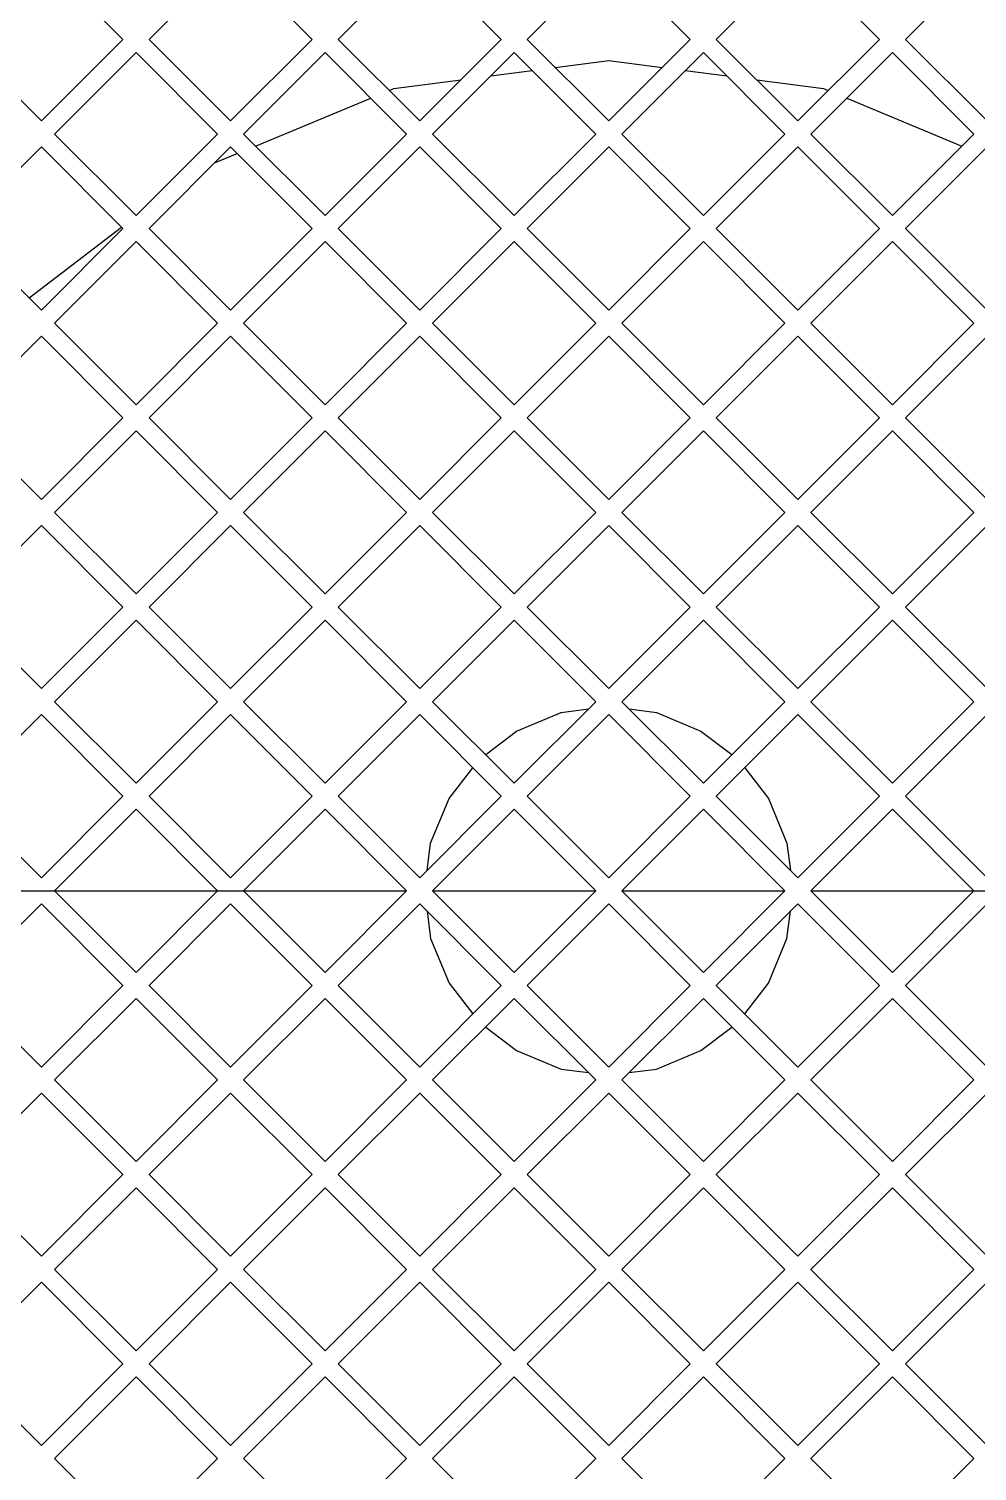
# Model space of a CAD drawing. Header units: inches. Extents: x 0 to 840, y -594 to 0.
# Drawn here: x 264.82 to 275.1, y -224.37 to -208.74 of the extents above; entities that cross this region are included whole.
import ezdxf

# ---------------------------------------------------------------- set-up
doc = ezdxf.new("R2010")
doc.units = ezdxf.units.IN
doc.header["$MEASUREMENT"] = 0

msp = doc.modelspace()

# ---------------------------------------------------------------- linework, layer by layer
at = {"color": 18, "true_color": 0x000000}
for p, q in [((264.954, -207.972), (265.838, -208.856)), ((264.954, -207.972), (265.838, -208.856)), ((266.122, -208.856), (267.004, -207.972)), ((266.122, -208.856), (267.004, -207.972)), ((267.004, -207.972), (267.888, -208.856)), ((267.004, -207.972), (267.888, -208.856)), ((268.172, -208.856), (269.056, -207.972)), ((268.172, -208.856), (269.056, -207.972)), ((269.056, -207.972), (269.94, -208.856)), ((269.056, -207.972), (269.94, -208.856)), ((270.222, -208.856), (271.106, -207.972)), ((270.222, -208.856), (271.106, -207.972)), ((271.106, -207.972), (271.99, -208.856)), ((271.106, -207.972), (271.99, -208.856)), ((272.272, -208.856), (273.156, -207.972)), ((272.272, -208.856), (273.156, -207.972)), ((273.156, -207.972), (274.04, -208.856)), ((273.156, -207.972), (274.04, -208.856)), ((274.324, -208.856), (275.208, -207.972)), ((274.324, -208.856), (275.208, -207.972)), ((264.07, -208.856), (264.954, -209.74)), ((264.07, -208.856), (264.954, -209.74)), ((264.954, -209.74), (265.838, -208.856)), ((264.954, -209.74), (265.838, -208.856)), ((266.122, -208.856), (267.004, -209.74)), ((266.122, -208.856), (267.004, -209.74)), ((267.004, -209.74), (267.888, -208.856)), ((267.004, -209.74), (267.888, -208.856)), ((268.172, -208.856), (269.056, -209.74)), ((268.172, -208.856), (269.056, -209.74)), ((269.056, -209.74), (269.94, -208.856)), ((269.056, -209.74), (269.94, -208.856)), ((270.222, -208.856), (271.106, -209.74)), ((270.222, -208.856), (271.106, -209.74)), ((271.106, -209.74), (271.99, -208.856)), ((271.106, -209.74), (271.99, -208.856)), ((272.272, -208.856), (273.156, -209.74)), ((272.272, -208.856), (273.156, -209.74)), ((273.156, -209.74), (274.04, -208.856)), ((273.156, -209.74), (274.04, -208.856)), ((274.324, -208.856), (275.208, -209.74)), ((274.324, -208.856), (275.208, -209.74)), ((265.096, -209.882), (265.98, -208.998)), ((265.096, -209.882), (265.98, -208.998)), ((265.98, -208.998), (266.864, -209.882)), ((265.98, -208.998), (266.864, -209.882)), ((267.146, -209.882), (268.03, -208.998)), ((267.146, -209.882), (268.03, -208.998)), ((268.03, -208.998), (268.914, -209.882)), ((268.03, -208.998), (268.914, -209.882)), ((269.196, -209.882), (270.08, -208.998)), ((269.196, -209.882), (270.08, -208.998)), ((270.08, -208.998), (270.964, -209.882)), ((270.08, -208.998), (270.964, -209.882)), ((270.526, -209.16), (271.106, -209.084)), ((270.526, -209.16), (271.106, -209.084)), ((271.106, -209.084), (271.686, -209.16)), ((271.106, -209.084), (271.686, -209.16)), ((271.248, -209.882), (272.132, -208.998)), ((271.248, -209.882), (272.132, -208.998)), ((272.132, -208.998), (273.016, -209.882)), ((272.132, -208.998), (273.016, -209.882)), ((273.298, -209.882), (274.182, -208.998)), ((273.298, -209.882), (274.182, -208.998)), ((274.182, -208.998), (275.066, -209.882)), ((274.182, -208.998), (275.066, -209.882)), ((268.776, -209.39), (269.5, -209.296)), ((268.776, -209.39), (269.5, -209.296)), ((269.826, -209.252), (270.276, -209.194)), ((269.826, -209.252), (270.276, -209.194)), ((271.936, -209.194), (272.386, -209.252)), ((271.936, -209.194), (272.386, -209.252)), ((272.712, -209.296), (273.436, -209.39)), ((272.712, -209.296), (273.436, -209.39)), ((268.726, -209.412), (268.776, -209.39)), ((268.726, -209.412), (268.776, -209.39)), ((273.436, -209.39), (273.486, -209.412)), ((273.436, -209.39), (273.486, -209.412)), ((267.276, -210.012), (268.526, -209.494)), ((267.276, -210.012), (268.526, -209.494)), ((273.686, -209.494), (274.936, -210.012)), ((273.686, -209.494), (274.936, -210.012)), ((265.096, -209.882), (265.98, -210.766)), ((265.096, -209.882), (265.98, -210.766)), ((265.98, -210.766), (266.864, -209.882)), ((265.98, -210.766), (266.864, -209.882)), ((267.146, -209.882), (268.03, -210.766)), ((267.146, -209.882), (268.03, -210.766)), ((268.03, -210.766), (268.914, -209.882)), ((268.03, -210.766), (268.914, -209.882)), ((269.196, -209.882), (270.08, -210.766)), ((269.196, -209.882), (270.08, -210.766)), ((270.08, -210.766), (270.964, -209.882)), ((270.08, -210.766), (270.964, -209.882)), ((271.248, -209.882), (272.132, -210.766)), ((271.248, -209.882), (272.132, -210.766)), ((272.132, -210.766), (273.016, -209.882)), ((272.132, -210.766), (273.016, -209.882)), ((273.298, -209.882), (274.182, -210.766)), ((273.298, -209.882), (274.182, -210.766)), ((274.182, -210.766), (275.066, -209.882)), ((274.182, -210.766), (275.066, -209.882)), ((264.07, -210.906), (264.954, -210.022)), ((264.07, -210.906), (264.954, -210.022)), ((264.954, -210.022), (265.838, -210.906)), ((264.954, -210.022), (265.838, -210.906)), ((266.122, -210.906), (267.004, -210.022)), ((266.122, -210.906), (267.004, -210.022)), ((267.004, -210.022), (267.888, -210.906)), ((267.004, -210.022), (267.888, -210.906)), ((268.172, -210.906), (269.056, -210.022)), ((268.172, -210.906), (269.056, -210.022)), ((269.056, -210.022), (269.94, -210.906)), ((269.056, -210.022), (269.94, -210.906)), ((270.222, -210.906), (271.106, -210.022)), ((270.222, -210.906), (271.106, -210.022)), ((271.106, -210.022), (271.99, -210.906)), ((271.106, -210.022), (271.99, -210.906)), ((272.272, -210.906), (273.156, -210.022)), ((272.272, -210.906), (273.156, -210.022)), ((273.156, -210.022), (274.04, -210.906)), ((273.156, -210.022), (274.04, -210.906)), ((274.324, -210.906), (275.208, -210.022)), ((274.324, -210.906), (275.208, -210.022)), ((266.832, -210.196), (267.076, -210.094)), ((266.832, -210.196), (267.076, -210.094)), ((264.07, -210.906), (264.954, -211.79)), ((264.07, -210.906), (264.954, -211.79)), ((264.822, -211.658), (265.822, -210.89)), ((264.822, -211.658), (265.822, -210.89)), ((264.954, -211.79), (265.838, -210.906)), ((264.954, -211.79), (265.838, -210.906)), ((266.122, -210.906), (267.004, -211.79)), ((266.122, -210.906), (267.004, -211.79)), ((267.004, -211.79), (267.888, -210.906)), ((267.004, -211.79), (267.888, -210.906)), ((268.172, -210.906), (269.056, -211.79)), ((268.172, -210.906), (269.056, -211.79)), ((269.056, -211.79), (269.94, -210.906)), ((269.056, -211.79), (269.94, -210.906)), ((270.222, -210.906), (271.106, -211.79)), ((270.222, -210.906), (271.106, -211.79)), ((271.106, -211.79), (271.99, -210.906)), ((271.106, -211.79), (271.99, -210.906)), ((272.272, -210.906), (273.156, -211.79)), ((272.272, -210.906), (273.156, -211.79)), ((273.156, -211.79), (274.04, -210.906)), ((273.156, -211.79), (274.04, -210.906)), ((274.324, -210.906), (275.208, -211.79)), ((274.324, -210.906), (275.208, -211.79)), ((265.096, -211.932), (265.98, -211.048)), ((265.096, -211.932), (265.98, -211.048)), ((265.98, -211.048), (266.864, -211.932)), ((265.98, -211.048), (266.864, -211.932)), ((267.146, -211.932), (268.03, -211.048)), ((267.146, -211.932), (268.03, -211.048)), ((268.03, -211.048), (268.914, -211.932)), ((268.03, -211.048), (268.914, -211.932)), ((269.196, -211.932), (270.08, -211.048)), ((269.196, -211.932), (270.08, -211.048)), ((270.08, -211.048), (270.964, -211.932)), ((270.08, -211.048), (270.964, -211.932)), ((271.248, -211.932), (272.132, -211.048)), ((271.248, -211.932), (272.132, -211.048)), ((272.132, -211.048), (273.016, -211.932)), ((272.132, -211.048), (273.016, -211.932)), ((273.298, -211.932), (274.182, -211.048)), ((273.298, -211.932), (274.182, -211.048)), ((274.182, -211.048), (275.066, -211.932)), ((274.182, -211.048), (275.066, -211.932)), ((265.096, -211.932), (265.98, -212.816)), ((265.096, -211.932), (265.98, -212.816)), ((265.98, -212.816), (266.864, -211.932)), ((265.98, -212.816), (266.864, -211.932)), ((267.146, -211.932), (268.03, -212.816)), ((267.146, -211.932), (268.03, -212.816)), ((268.03, -212.816), (268.914, -211.932)), ((268.03, -212.816), (268.914, -211.932)), ((269.196, -211.932), (270.08, -212.816)), ((269.196, -211.932), (270.08, -212.816)), ((270.08, -212.816), (270.964, -211.932)), ((270.08, -212.816), (270.964, -211.932)), ((271.248, -211.932), (272.132, -212.816)), ((271.248, -211.932), (272.132, -212.816)), ((272.132, -212.816), (273.016, -211.932)), ((272.132, -212.816), (273.016, -211.932)), ((273.298, -211.932), (274.182, -212.816)), ((273.298, -211.932), (274.182, -212.816)), ((274.182, -212.816), (275.066, -211.932)), ((274.182, -212.816), (275.066, -211.932)), ((264.07, -212.958), (264.954, -212.074)), ((264.07, -212.958), (264.954, -212.074)), ((264.954, -212.074), (265.838, -212.958)), ((264.954, -212.074), (265.838, -212.958)), ((266.122, -212.958), (267.004, -212.074)), ((266.122, -212.958), (267.004, -212.074)), ((267.004, -212.074), (267.888, -212.958)), ((267.004, -212.074), (267.888, -212.958)), ((268.172, -212.958), (269.056, -212.074)), ((268.172, -212.958), (269.056, -212.074)), ((269.056, -212.074), (269.94, -212.958)), ((269.056, -212.074), (269.94, -212.958)), ((270.222, -212.958), (271.106, -212.074)), ((270.222, -212.958), (271.106, -212.074)), ((271.106, -212.074), (271.99, -212.958)), ((271.106, -212.074), (271.99, -212.958)), ((272.272, -212.958), (273.156, -212.074)), ((272.272, -212.958), (273.156, -212.074)), ((273.156, -212.074), (274.04, -212.958)), ((273.156, -212.074), (274.04, -212.958)), ((274.324, -212.958), (275.208, -212.074)), ((274.324, -212.958), (275.208, -212.074)), ((264.07, -212.958), (264.954, -213.842)), ((264.07, -212.958), (264.954, -213.842)), ((264.954, -213.842), (265.838, -212.958)), ((264.954, -213.842), (265.838, -212.958)), ((266.122, -212.958), (267.004, -213.842)), ((266.122, -212.958), (267.004, -213.842)), ((267.004, -213.842), (267.888, -212.958)), ((267.004, -213.842), (267.888, -212.958)), ((268.172, -212.958), (269.056, -213.842)), ((268.172, -212.958), (269.056, -213.842)), ((269.056, -213.842), (269.94, -212.958)), ((269.056, -213.842), (269.94, -212.958)), ((270.222, -212.958), (271.106, -213.842)), ((270.222, -212.958), (271.106, -213.842)), ((271.106, -213.842), (271.99, -212.958)), ((271.106, -213.842), (271.99, -212.958)), ((272.272, -212.958), (273.156, -213.842)), ((272.272, -212.958), (273.156, -213.842)), ((273.156, -213.842), (274.04, -212.958)), ((273.156, -213.842), (274.04, -212.958)), ((274.324, -212.958), (275.208, -213.842)), ((274.324, -212.958), (275.208, -213.842)), ((265.096, -213.982), (265.98, -213.098)), ((265.096, -213.982), (265.98, -213.098)), ((265.98, -213.098), (266.864, -213.982)), ((265.98, -213.098), (266.864, -213.982)), ((267.146, -213.982), (268.03, -213.098)), ((267.146, -213.982), (268.03, -213.098)), ((268.03, -213.098), (268.914, -213.982)), ((268.03, -213.098), (268.914, -213.982)), ((269.196, -213.982), (270.08, -213.098)), ((269.196, -213.982), (270.08, -213.098)), ((270.08, -213.098), (270.964, -213.982)), ((270.08, -213.098), (270.964, -213.982)), ((271.248, -213.982), (272.132, -213.098)), ((271.248, -213.982), (272.132, -213.098)), ((272.132, -213.098), (273.016, -213.982)), ((272.132, -213.098), (273.016, -213.982)), ((273.298, -213.982), (274.182, -213.098)), ((273.298, -213.982), (274.182, -213.098)), ((274.182, -213.098), (275.066, -213.982)), ((274.182, -213.098), (275.066, -213.982)), ((265.096, -213.982), (265.98, -214.866)), ((265.096, -213.982), (265.98, -214.866)), ((265.98, -214.866), (266.864, -213.982)), ((265.98, -214.866), (266.864, -213.982)), ((267.146, -213.982), (268.03, -214.866)), ((267.146, -213.982), (268.03, -214.866)), ((268.03, -214.866), (268.914, -213.982)), ((268.03, -214.866), (268.914, -213.982)), ((269.196, -213.982), (270.08, -214.866)), ((269.196, -213.982), (270.08, -214.866)), ((270.08, -214.866), (270.964, -213.982)), ((270.08, -214.866), (270.964, -213.982)), ((271.248, -213.982), (272.132, -214.866)), ((271.248, -213.982), (272.132, -214.866)), ((272.132, -214.866), (273.016, -213.982)), ((272.132, -214.866), (273.016, -213.982)), ((273.298, -213.982), (274.182, -214.866)), ((273.298, -213.982), (274.182, -214.866)), ((274.182, -214.866), (275.066, -213.982)), ((274.182, -214.866), (275.066, -213.982)), ((264.07, -215.008), (264.954, -214.124)), ((264.07, -215.008), (264.954, -214.124)), ((264.954, -214.124), (265.838, -215.008)), ((264.954, -214.124), (265.838, -215.008)), ((266.122, -215.008), (267.004, -214.124)), ((266.122, -215.008), (267.004, -214.124)), ((267.004, -214.124), (267.888, -215.008)), ((267.004, -214.124), (267.888, -215.008)), ((268.172, -215.008), (269.056, -214.124)), ((268.172, -215.008), (269.056, -214.124)), ((269.056, -214.124), (269.94, -215.008)), ((269.056, -214.124), (269.94, -215.008)), ((270.222, -215.008), (271.106, -214.124)), ((270.222, -215.008), (271.106, -214.124)), ((271.106, -214.124), (271.99, -215.008)), ((271.106, -214.124), (271.99, -215.008)), ((272.272, -215.008), (273.156, -214.124)), ((272.272, -215.008), (273.156, -214.124)), ((273.156, -214.124), (274.04, -215.008)), ((273.156, -214.124), (274.04, -215.008)), ((274.324, -215.008), (275.208, -214.124)), ((274.324, -215.008), (275.208, -214.124)), ((264.07, -215.008), (264.954, -215.892)), ((264.07, -215.008), (264.954, -215.892)), ((264.954, -215.892), (265.838, -215.008)), ((264.954, -215.892), (265.838, -215.008)), ((266.122, -215.008), (267.004, -215.892)), ((266.122, -215.008), (267.004, -215.892)), ((267.004, -215.892), (267.888, -215.008)), ((267.004, -215.892), (267.888, -215.008)), ((268.172, -215.008), (269.056, -215.892)), ((268.172, -215.008), (269.056, -215.892)), ((269.056, -215.892), (269.94, -215.008)), ((269.056, -215.892), (269.94, -215.008)), ((270.222, -215.008), (271.106, -215.892)), ((270.222, -215.008), (271.106, -215.892)), ((271.106, -215.892), (271.99, -215.008)), ((271.106, -215.892), (271.99, -215.008)), ((272.272, -215.008), (273.156, -215.892)), ((272.272, -215.008), (273.156, -215.892)), ((273.156, -215.892), (274.04, -215.008)), ((273.156, -215.892), (274.04, -215.008)), ((274.324, -215.008), (275.208, -215.892)), ((274.324, -215.008), (275.208, -215.892)), ((265.096, -216.034), (265.98, -215.15)), ((265.096, -216.034), (265.98, -215.15)), ((265.98, -215.15), (266.864, -216.034)), ((265.98, -215.15), (266.864, -216.034)), ((267.146, -216.034), (268.03, -215.15)), ((267.146, -216.034), (268.03, -215.15)), ((268.03, -215.15), (268.914, -216.034)), ((268.03, -215.15), (268.914, -216.034)), ((269.196, -216.034), (270.08, -215.15)), ((269.196, -216.034), (270.08, -215.15)), ((270.08, -215.15), (270.964, -216.034)), ((270.08, -215.15), (270.964, -216.034)), ((271.248, -216.034), (272.132, -215.15)), ((271.248, -216.034), (272.132, -215.15)), ((272.132, -215.15), (273.016, -216.034)), ((272.132, -215.15), (273.016, -216.034)), ((273.298, -216.034), (274.182, -215.15)), ((273.298, -216.034), (274.182, -215.15)), ((274.182, -215.15), (275.066, -216.034)), ((274.182, -215.15), (275.066, -216.034)), ((264.07, -217.058), (264.954, -216.174)), ((264.07, -217.058), (264.954, -216.174)), ((264.954, -216.174), (265.838, -217.058)), ((264.954, -216.174), (265.838, -217.058)), ((265.096, -216.034), (265.98, -216.918)), ((265.096, -216.034), (265.98, -216.918)), ((265.98, -216.918), (266.864, -216.034)), ((265.98, -216.918), (266.864, -216.034)), ((266.122, -217.058), (267.004, -216.174)), ((266.122, -217.058), (267.004, -216.174)), ((267.004, -216.174), (267.888, -217.058)), ((267.004, -216.174), (267.888, -217.058)), ((267.146, -216.034), (268.03, -216.918)), ((267.146, -216.034), (268.03, -216.918)), ((268.03, -216.918), (268.914, -216.034)), ((268.03, -216.918), (268.914, -216.034)), ((268.172, -217.058), (269.056, -216.174)), ((268.172, -217.058), (269.056, -216.174)), ((269.056, -216.174), (269.94, -217.058)), ((269.056, -216.174), (269.94, -217.058)), ((269.196, -216.034), (270.08, -216.918)), ((269.196, -216.034), (270.08, -216.918)), ((270.08, -216.918), (270.964, -216.034)), ((270.08, -216.918), (270.964, -216.034)), ((270.106, -216.352), (270.588, -216.152)), ((270.106, -216.352), (270.588, -216.152)), ((270.222, -217.058), (271.106, -216.174)), ((270.222, -217.058), (271.106, -216.174)), ((270.588, -216.152), (270.886, -216.112)), ((270.588, -216.152), (270.886, -216.112)), ((271.106, -216.174), (271.99, -217.058)), ((271.106, -216.174), (271.99, -217.058)), ((271.248, -216.034), (272.132, -216.918)), ((271.248, -216.034), (272.132, -216.918)), ((271.328, -216.112), (271.624, -216.152)), ((271.328, -216.112), (271.624, -216.152)), ((271.624, -216.152), (272.106, -216.352)), ((271.624, -216.152), (272.106, -216.352)), ((272.132, -216.918), (273.016, -216.034)), ((272.132, -216.918), (273.016, -216.034)), ((272.272, -217.058), (273.156, -216.174)), ((272.272, -217.058), (273.156, -216.174)), ((273.156, -216.174), (274.04, -217.058)), ((273.156, -216.174), (274.04, -217.058)), ((273.298, -216.034), (274.182, -216.918)), ((273.298, -216.034), (274.182, -216.918)), ((274.182, -216.918), (275.066, -216.034)), ((274.182, -216.918), (275.066, -216.034)), ((274.324, -217.058), (275.208, -216.174)), ((274.324, -217.058), (275.208, -216.174)), ((269.772, -216.608), (270.106, -216.352)), ((269.772, -216.608), (270.106, -216.352)), ((272.106, -216.352), (272.44, -216.608)), ((272.106, -216.352), (272.44, -216.608)), ((269.374, -217.084), (269.63, -216.75)), ((269.374, -217.084), (269.63, -216.75)), ((272.582, -216.75), (272.838, -217.084)), ((272.582, -216.75), (272.838, -217.084)), ((264.07, -217.058), (264.954, -217.942)), ((264.07, -217.058), (264.954, -217.942)), ((264.954, -217.942), (265.838, -217.058)), ((264.954, -217.942), (265.838, -217.058)), ((266.122, -217.058), (267.004, -217.942)), ((266.122, -217.058), (267.004, -217.942)), ((267.004, -217.942), (267.888, -217.058)), ((267.004, -217.942), (267.888, -217.058)), ((268.172, -217.058), (269.056, -217.942)), ((268.172, -217.058), (269.056, -217.942)), ((269.056, -217.942), (269.94, -217.058)), ((269.056, -217.942), (269.94, -217.058)), ((269.174, -217.566), (269.374, -217.084)), ((269.174, -217.566), (269.374, -217.084)), ((270.222, -217.058), (271.106, -217.942)), ((270.222, -217.058), (271.106, -217.942)), ((271.106, -217.942), (271.99, -217.058)), ((271.106, -217.942), (271.99, -217.058)), ((272.272, -217.058), (273.156, -217.942)), ((272.272, -217.058), (273.156, -217.942)), ((272.838, -217.084), (273.038, -217.566)), ((272.838, -217.084), (273.038, -217.566)), ((273.156, -217.942), (274.04, -217.058)), ((273.156, -217.942), (274.04, -217.058)), ((274.324, -217.058), (275.208, -217.942)), ((274.324, -217.058), (275.208, -217.942)), ((265.096, -218.084), (265.98, -217.2)), ((265.096, -218.084), (265.98, -217.2)), ((265.98, -217.2), (266.864, -218.084)), ((265.98, -217.2), (266.864, -218.084)), ((267.146, -218.084), (268.03, -217.2)), ((267.146, -218.084), (268.03, -217.2)), ((268.03, -217.2), (268.914, -218.084)), ((268.03, -217.2), (268.914, -218.084)), ((269.196, -218.084), (270.08, -217.2)), ((269.196, -218.084), (270.08, -217.2)), ((270.08, -217.2), (270.964, -218.084)), ((270.08, -217.2), (270.964, -218.084)), ((271.248, -218.084), (272.132, -217.2)), ((271.248, -218.084), (272.132, -217.2)), ((272.132, -217.2), (273.016, -218.084)), ((272.132, -217.2), (273.016, -218.084)), ((273.298, -218.084), (274.182, -217.2)), ((273.298, -218.084), (274.182, -217.2)), ((274.182, -217.2), (275.066, -218.084)), ((274.182, -217.2), (275.066, -218.084)), ((269.136, -217.862), (269.174, -217.566)), ((269.136, -217.862), (269.174, -217.566)), ((273.038, -217.566), (273.078, -217.862)), ((273.038, -217.566), (273.078, -217.862)), ((262.106, -218.084), (268.914, -218.084)), ((262.106, -218.084), (268.914, -218.084)), ((265.096, -218.084), (265.98, -218.968)), ((265.096, -218.084), (265.98, -218.968)), ((265.98, -218.968), (266.864, -218.084)), ((265.98, -218.968), (266.864, -218.084)), ((267.146, -218.084), (268.03, -218.968)), ((267.146, -218.084), (268.03, -218.968)), ((268.03, -218.968), (268.914, -218.084)), ((268.03, -218.968), (268.914, -218.084)), ((269.196, -218.084), (270.08, -218.968)), ((269.196, -218.084), (269.666, -218.084)), ((269.196, -218.084), (270.08, -218.968)), ((269.196, -218.084), (269.666, -218.084)), ((269.666, -218.084), (270.346, -218.084)), ((269.666, -218.084), (270.346, -218.084)), ((270.08, -218.968), (270.964, -218.084)), ((270.08, -218.968), (270.964, -218.084)), ((270.346, -218.084), (270.964, -218.084)), ((270.346, -218.084), (270.964, -218.084)), ((271.248, -218.084), (272.132, -218.968)), ((271.248, -218.084), (271.866, -218.084)), ((271.248, -218.084), (272.132, -218.968)), ((271.248, -218.084), (271.866, -218.084)), ((271.866, -218.084), (272.546, -218.084)), ((271.866, -218.084), (272.546, -218.084)), ((272.132, -218.968), (273.016, -218.084)), ((272.132, -218.968), (273.016, -218.084)), ((272.546, -218.084), (273.016, -218.084)), ((272.546, -218.084), (273.016, -218.084)), ((273.298, -218.084), (274.182, -218.968)), ((273.298, -218.084), (280.106, -218.084)), ((273.298, -218.084), (274.182, -218.968)), ((273.298, -218.084), (280.106, -218.084)), ((274.182, -218.968), (275.066, -218.084)), ((274.182, -218.968), (275.066, -218.084)), ((264.07, -219.11), (264.954, -218.226)), ((264.07, -219.11), (264.954, -218.226)), ((264.954, -218.226), (265.838, -219.11)), ((264.954, -218.226), (265.838, -219.11)), ((266.122, -219.11), (267.004, -218.226)), ((266.122, -219.11), (267.004, -218.226)), ((267.004, -218.226), (267.888, -219.11)), ((267.004, -218.226), (267.888, -219.11)), ((268.172, -219.11), (269.056, -218.226)), ((268.172, -219.11), (269.056, -218.226)), ((269.056, -218.226), (269.94, -219.11)), ((269.056, -218.226), (269.94, -219.11)), ((269.136, -218.304), (269.174, -218.602)), ((269.136, -218.304), (269.174, -218.602)), ((270.222, -219.11), (271.106, -218.226)), ((270.222, -219.11), (271.106, -218.226)), ((271.106, -218.226), (271.99, -219.11)), ((271.106, -218.226), (271.99, -219.11)), ((272.272, -219.11), (273.156, -218.226)), ((272.272, -219.11), (273.156, -218.226)), ((273.038, -218.602), (273.078, -218.304)), ((273.038, -218.602), (273.078, -218.304)), ((273.156, -218.226), (274.04, -219.11)), ((273.156, -218.226), (274.04, -219.11)), ((274.324, -219.11), (275.208, -218.226)), ((274.324, -219.11), (275.208, -218.226)), ((269.174, -218.602), (269.374, -219.084)), ((269.174, -218.602), (269.374, -219.084)), ((272.838, -219.084), (273.038, -218.602)), ((272.838, -219.084), (273.038, -218.602)), ((264.07, -219.11), (264.954, -219.994)), ((264.07, -219.11), (264.954, -219.994)), ((264.954, -219.994), (265.838, -219.11)), ((264.954, -219.994), (265.838, -219.11)), ((266.122, -219.11), (267.004, -219.994)), ((266.122, -219.11), (267.004, -219.994)), ((267.004, -219.994), (267.888, -219.11)), ((267.004, -219.994), (267.888, -219.11)), ((268.172, -219.11), (269.056, -219.994)), ((268.172, -219.11), (269.056, -219.994)), ((269.056, -219.994), (269.94, -219.11)), ((269.056, -219.994), (269.94, -219.11)), ((269.374, -219.084), (269.63, -219.418)), ((269.374, -219.084), (269.63, -219.418)), ((270.222, -219.11), (271.106, -219.994)), ((270.222, -219.11), (271.106, -219.994)), ((271.106, -219.994), (271.99, -219.11)), ((271.106, -219.994), (271.99, -219.11)), ((272.272, -219.11), (273.156, -219.994)), ((272.272, -219.11), (273.156, -219.994)), ((272.582, -219.418), (272.838, -219.084)), ((272.582, -219.418), (272.838, -219.084)), ((273.156, -219.994), (274.04, -219.11)), ((273.156, -219.994), (274.04, -219.11)), ((274.324, -219.11), (275.208, -219.994)), ((274.324, -219.11), (275.208, -219.994)), ((265.096, -220.134), (265.98, -219.25)), ((265.096, -220.134), (265.98, -219.25)), ((265.98, -219.25), (266.864, -220.134)), ((265.98, -219.25), (266.864, -220.134)), ((267.146, -220.134), (268.03, -219.25)), ((267.146, -220.134), (268.03, -219.25)), ((268.03, -219.25), (268.914, -220.134)), ((268.03, -219.25), (268.914, -220.134)), ((269.196, -220.134), (270.08, -219.25)), ((269.196, -220.134), (270.08, -219.25)), ((270.08, -219.25), (270.964, -220.134)), ((270.08, -219.25), (270.964, -220.134)), ((271.248, -220.134), (272.132, -219.25)), ((271.248, -220.134), (272.132, -219.25)), ((272.132, -219.25), (273.016, -220.134)), ((272.132, -219.25), (273.016, -220.134)), ((273.298, -220.134), (274.182, -219.25)), ((273.298, -220.134), (274.182, -219.25)), ((274.182, -219.25), (275.066, -220.134)), ((274.182, -219.25), (275.066, -220.134)), ((269.772, -219.56), (270.106, -219.816)), ((269.772, -219.56), (270.106, -219.816)), ((272.106, -219.816), (272.44, -219.56)), ((272.106, -219.816), (272.44, -219.56)), ((270.106, -219.816), (270.588, -220.016)), ((270.106, -219.816), (270.588, -220.016)), ((271.624, -220.016), (272.106, -219.816)), ((271.624, -220.016), (272.106, -219.816)), ((270.588, -220.016), (270.886, -220.054)), ((270.588, -220.016), (270.886, -220.054)), ((271.328, -220.054), (271.624, -220.016)), ((271.328, -220.054), (271.624, -220.016)), ((265.096, -220.134), (265.98, -221.018)), ((265.096, -220.134), (265.98, -221.018)), ((265.98, -221.018), (266.864, -220.134)), ((265.98, -221.018), (266.864, -220.134)), ((267.146, -220.134), (268.03, -221.018)), ((267.146, -220.134), (268.03, -221.018)), ((268.03, -221.018), (268.914, -220.134)), ((268.03, -221.018), (268.914, -220.134)), ((269.196, -220.134), (270.08, -221.018)), ((269.196, -220.134), (270.08, -221.018)), ((270.08, -221.018), (270.964, -220.134)), ((270.08, -221.018), (270.964, -220.134)), ((271.248, -220.134), (272.132, -221.018)), ((271.248, -220.134), (272.132, -221.018)), ((272.132, -221.018), (273.016, -220.134)), ((272.132, -221.018), (273.016, -220.134)), ((273.298, -220.134), (274.182, -221.018)), ((273.298, -220.134), (274.182, -221.018)), ((274.182, -221.018), (275.066, -220.134)), ((274.182, -221.018), (275.066, -220.134)), ((264.07, -221.16), (264.954, -220.276)), ((264.07, -221.16), (264.954, -220.276)), ((264.954, -220.276), (265.838, -221.16)), ((264.954, -220.276), (265.838, -221.16)), ((266.122, -221.16), (267.004, -220.276)), ((266.122, -221.16), (267.004, -220.276)), ((267.004, -220.276), (267.888, -221.16)), ((267.004, -220.276), (267.888, -221.16)), ((268.172, -221.16), (269.056, -220.276)), ((268.172, -221.16), (269.056, -220.276)), ((269.056, -220.276), (269.94, -221.16)), ((269.056, -220.276), (269.94, -221.16)), ((270.222, -221.16), (271.106, -220.276)), ((270.222, -221.16), (271.106, -220.276)), ((271.106, -220.276), (271.99, -221.16)), ((271.106, -220.276), (271.99, -221.16)), ((272.272, -221.16), (273.156, -220.276)), ((272.272, -221.16), (273.156, -220.276)), ((273.156, -220.276), (274.04, -221.16)), ((273.156, -220.276), (274.04, -221.16)), ((274.324, -221.16), (275.208, -220.276)), ((274.324, -221.16), (275.208, -220.276)), ((264.07, -221.16), (264.954, -222.044)), ((264.07, -221.16), (264.954, -222.044)), ((264.954, -222.044), (265.838, -221.16)), ((264.954, -222.044), (265.838, -221.16)), ((266.122, -221.16), (267.004, -222.044)), ((266.122, -221.16), (267.004, -222.044)), ((267.004, -222.044), (267.888, -221.16)), ((267.004, -222.044), (267.888, -221.16)), ((268.172, -221.16), (269.056, -222.044)), ((268.172, -221.16), (269.056, -222.044)), ((269.056, -222.044), (269.94, -221.16)), ((269.056, -222.044), (269.94, -221.16)), ((270.222, -221.16), (271.106, -222.044)), ((270.222, -221.16), (271.106, -222.044)), ((271.106, -222.044), (271.99, -221.16)), ((271.106, -222.044), (271.99, -221.16)), ((272.272, -221.16), (273.156, -222.044)), ((272.272, -221.16), (273.156, -222.044)), ((273.156, -222.044), (274.04, -221.16)), ((273.156, -222.044), (274.04, -221.16)), ((274.324, -221.16), (275.208, -222.044)), ((274.324, -221.16), (275.208, -222.044)), ((265.096, -222.186), (265.98, -221.302)), ((265.096, -222.186), (265.98, -221.302)), ((265.98, -221.302), (266.864, -222.186)), ((265.98, -221.302), (266.864, -222.186)), ((267.146, -222.186), (268.03, -221.302)), ((267.146, -222.186), (268.03, -221.302)), ((268.03, -221.302), (268.914, -222.186)), ((268.03, -221.302), (268.914, -222.186)), ((269.196, -222.186), (270.08, -221.302)), ((269.196, -222.186), (270.08, -221.302)), ((270.08, -221.302), (270.964, -222.186)), ((270.08, -221.302), (270.964, -222.186)), ((271.248, -222.186), (272.132, -221.302)), ((271.248, -222.186), (272.132, -221.302)), ((272.132, -221.302), (273.016, -222.186)), ((272.132, -221.302), (273.016, -222.186)), ((273.298, -222.186), (274.182, -221.302)), ((273.298, -222.186), (274.182, -221.302)), ((274.182, -221.302), (275.066, -222.186)), ((274.182, -221.302), (275.066, -222.186)), ((265.096, -222.186), (265.98, -223.068)), ((265.096, -222.186), (265.98, -223.068)), ((265.98, -223.068), (266.864, -222.186)), ((265.98, -223.068), (266.864, -222.186)), ((267.146, -222.186), (268.03, -223.068)), ((267.146, -222.186), (268.03, -223.068)), ((268.03, -223.068), (268.914, -222.186)), ((268.03, -223.068), (268.914, -222.186)), ((269.196, -222.186), (270.08, -223.068)), ((269.196, -222.186), (270.08, -223.068)), ((270.08, -223.068), (270.964, -222.186)), ((270.08, -223.068), (270.964, -222.186)), ((271.248, -222.186), (272.132, -223.068)), ((271.248, -222.186), (272.132, -223.068)), ((272.132, -223.068), (273.016, -222.186)), ((272.132, -223.068), (273.016, -222.186)), ((273.298, -222.186), (274.182, -223.068)), ((273.298, -222.186), (274.182, -223.068)), ((274.182, -223.068), (275.066, -222.186)), ((274.182, -223.068), (275.066, -222.186)), ((264.07, -223.21), (264.954, -222.326)), ((264.07, -223.21), (264.954, -222.326)), ((264.954, -222.326), (265.838, -223.21)), ((264.954, -222.326), (265.838, -223.21)), ((266.122, -223.21), (267.004, -222.326)), ((266.122, -223.21), (267.004, -222.326)), ((267.004, -222.326), (267.888, -223.21)), ((267.004, -222.326), (267.888, -223.21)), ((268.172, -223.21), (269.056, -222.326)), ((268.172, -223.21), (269.056, -222.326)), ((269.056, -222.326), (269.94, -223.21)), ((269.056, -222.326), (269.94, -223.21)), ((270.222, -223.21), (271.106, -222.326)), ((270.222, -223.21), (271.106, -222.326)), ((271.106, -222.326), (271.99, -223.21)), ((271.106, -222.326), (271.99, -223.21)), ((272.272, -223.21), (273.156, -222.326)), ((272.272, -223.21), (273.156, -222.326)), ((273.156, -222.326), (274.04, -223.21)), ((273.156, -222.326), (274.04, -223.21)), ((274.324, -223.21), (275.208, -222.326)), ((274.324, -223.21), (275.208, -222.326)), ((264.07, -223.21), (264.954, -224.094)), ((264.07, -223.21), (264.954, -224.094)), ((264.954, -224.094), (265.838, -223.21)), ((264.954, -224.094), (265.838, -223.21)), ((266.122, -223.21), (267.004, -224.094)), ((266.122, -223.21), (267.004, -224.094)), ((267.004, -224.094), (267.888, -223.21)), ((267.004, -224.094), (267.888, -223.21)), ((268.172, -223.21), (269.056, -224.094)), ((268.172, -223.21), (269.056, -224.094)), ((269.056, -224.094), (269.94, -223.21)), ((269.056, -224.094), (269.94, -223.21)), ((270.222, -223.21), (271.106, -224.094)), ((270.222, -223.21), (271.106, -224.094)), ((271.106, -224.094), (271.99, -223.21)), ((271.106, -224.094), (271.99, -223.21)), ((272.272, -223.21), (273.156, -224.094)), ((272.272, -223.21), (273.156, -224.094)), ((273.156, -224.094), (274.04, -223.21)), ((273.156, -224.094), (274.04, -223.21)), ((274.324, -223.21), (275.208, -224.094)), ((274.324, -223.21), (275.208, -224.094)), ((265.096, -224.236), (265.98, -223.352)), ((265.096, -224.236), (265.98, -223.352)), ((265.98, -223.352), (266.864, -224.236)), ((265.98, -223.352), (266.864, -224.236)), ((267.146, -224.236), (268.03, -223.352)), ((267.146, -224.236), (268.03, -223.352)), ((268.03, -223.352), (268.914, -224.236)), ((268.03, -223.352), (268.914, -224.236)), ((269.196, -224.236), (270.08, -223.352)), ((269.196, -224.236), (270.08, -223.352)), ((270.08, -223.352), (270.964, -224.236)), ((270.08, -223.352), (270.964, -224.236)), ((271.248, -224.236), (272.132, -223.352)), ((271.248, -224.236), (272.132, -223.352)), ((272.132, -223.352), (273.016, -224.236)), ((272.132, -223.352), (273.016, -224.236)), ((273.298, -224.236), (274.182, -223.352)), ((273.298, -224.236), (274.182, -223.352)), ((274.182, -223.352), (275.066, -224.236)), ((274.182, -223.352), (275.066, -224.236)), ((265.096, -224.236), (265.98, -225.12)), ((265.096, -224.236), (265.98, -225.12)), ((265.98, -225.12), (266.864, -224.236)), ((265.98, -225.12), (266.864, -224.236)), ((267.146, -224.236), (268.03, -225.12)), ((267.146, -224.236), (268.03, -225.12)), ((268.03, -225.12), (268.914, -224.236)), ((268.03, -225.12), (268.914, -224.236)), ((269.196, -224.236), (270.08, -225.12)), ((269.196, -224.236), (270.08, -225.12)), ((270.08, -225.12), (270.964, -224.236)), ((270.08, -225.12), (270.964, -224.236)), ((271.248, -224.236), (272.132, -225.12)), ((271.248, -224.236), (272.132, -225.12)), ((272.132, -225.12), (273.016, -224.236)), ((272.132, -225.12), (273.016, -224.236)), ((273.298, -224.236), (274.182, -225.12)), ((273.298, -224.236), (274.182, -225.12)), ((274.182, -225.12), (275.066, -224.236)), ((274.182, -225.12), (275.066, -224.236))]:
    msp.add_line(p, q, dxfattribs=at)

doc.saveas('drawing.dxf')
